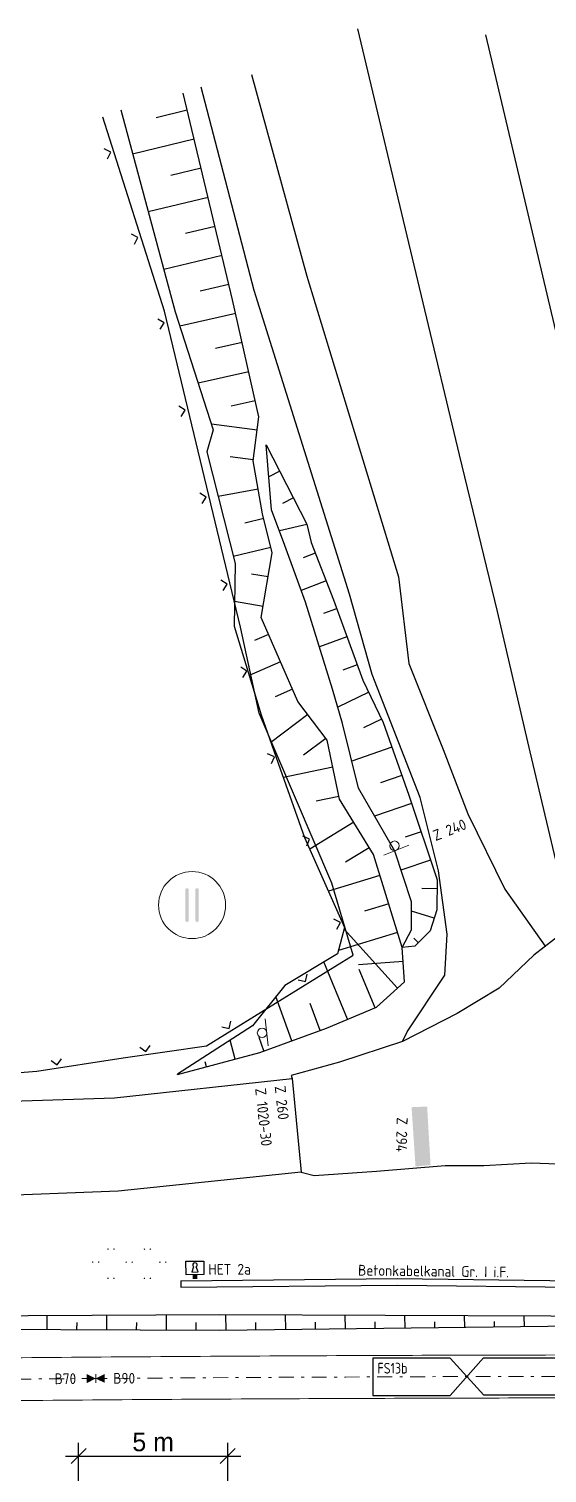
# Model space of a CAD drawing. Header units: metres. Extents: x 3570518 to 3570657, y 5731001 to 5731105.
# Drawn here: x 3570565.53 to 3570582.91, y 5731056.21 to 5731104.6 of the extents above; entities that cross this region are included whole.
import ezdxf
from ezdxf.enums import TextEntityAlignment as Align

# ---------------------------------------------------------------- set-up
doc = ezdxf.new("R2010")
doc.units = ezdxf.units.M
doc.header["$LTSCALE"] = 10
doc.header["$MEASUREMENT"] = 0
doc.linetypes.add('( Dashdot )', pattern=[1.001, 0.5, -0.25, 0.001, -0.25])
for name, color, linetype in [('+EB_Planung', 1, 'Continuous'), ('VG-BLO-Einfriedungen', 7, 'Continuous'), ('VG-BLO-Gleisschotter', 7, 'Continuous'), ('VG-BLO-Kabeltiefbau', 7, 'Continuous'), ('VG-BLO-LST', 7, 'Continuous'), ('VG-BLO-Strassen_Wege', 7, 'Continuous'), ('VG-BLO-Topographie', 7, 'Continuous'), ('VG-BLO-Vegetation', 7, 'Continuous'), ('VG-BLO-Vkz', 7, 'Continuous')]:
    doc.layers.add(name, color=color, linetype=linetype)
doc.layers.add('VG-BLO-Fahrbahnmarkierung', color=7, linetype='Continuous', lineweight=53)
doc.layers.add('VG-BLO-Gleise', color=7, linetype='Continuous', lineweight=20)
doc.styles.add('ISOCP', font='isocp.shx')
doc.styles.add('K_isocp_dim', font='K_isocp.shx')
doc.styles.add('Style-isocp', font='isocp.shx')
doc.dimstyles.new('250_m_025', dxfattribs={"dimscale": 2.5, "dimtxt": 0.25, "dimasz": 0.2, "dimexe": 0.175, "dimexo": 0.0625, "dimgap": 0.0625, "dimtad": 1, "dimzin": 0, "dimdsep": 46, "dimtxsty": 'K_isocp_dim', "dimblk1": 'OBLIQUE', "dimblk2": 'OBLIQUE', "dimsah": 1, "dimcen": 0.2, "dimdle": 0.175, "dimadec": 0, "dimazin": 0, "dimtfac": 1, "dimtmove": 2, "dimatfit": 3, "dimfxl": 0.175, "dimtvp": 1, "dimtolj": 1, "dimtzin": 0, "dimarcsym": 0})

# ---------------------------------------------------------------- blocks, each defined once
blk = doc.blocks.new('Schalter')
at = {"layer": 'VG-BLO-LST', "ltscale": 0.1, "flags": 128}
blk.add_lwpolyline([(-0.2, 0.35), (0.2, 0.35), (0.2, 0.05), (-0.2, 0.05)], close=True, dxfattribs=at)
blk.add_lwpolyline([(-0.029, 0.226), (-0.068, 0.11), (0.068, 0.11), (0.029, 0.226)], dxfattribs=at)
at = {"layer": 'VG-BLO-LST', "ltscale": 0.1}
blk.add_arc((0, 0.267), 0.05, 305.2614, 234.7386, dxfattribs=at)
at = {"layer": 'VG-BLO-LST', "ltscale": 0.1, "extrusion": (0, 0, -1)}
blk.add_solid([(0.05, 0.05), (-0.05, 0.05), (0.05, -0.05), (-0.05, -0.05)], dxfattribs=at)
blk = doc.blocks.new('Vkz_1')
at = {"layer": 'VG-BLO-Vkz', "linetype": 'Continuous', "lineweight": 20}
blk.add_line((-0.455, -0.158), (0.455, -0.158), dxfattribs=at)
at = {"layer": 'VG-BLO-Vkz', "linetype": 'Continuous', "lineweight": 0}
blk.add_circle((0, 0), 0.158, dxfattribs=at)
blk = doc.blocks.new('SW')
at = {"layer": 'VG-BLO-Gleise', "linetype": 'Continuous', "lineweight": 0}
blk.add_line((0, -0.15), (0, 0.15), dxfattribs=at)
blk.add_solid([(-0.3, 0.15), (0, 0), (-0.3, -0.15)], dxfattribs=at)
at = {"layer": 'VG-BLO-Gleise', "linetype": 'Continuous', "lineweight": 0, "extrusion": (0, 0, -1)}
blk.add_solid([(-0.3, 0.15), (0, 0), (-0.3, -0.15)], dxfattribs=at)
blk = doc.blocks.new('106211')
at = {"layer": 'VG-BLO-Vegetation', "ltscale": 0.1}
h = blk.add_hatch(color=256, dxfattribs=at)
edge = h.paths.add_edge_path()
edge.add_arc((-2.447, 0), 0.05, 0, 360)
h = blk.add_hatch(color=256, dxfattribs=at)
edge = h.paths.add_edge_path()
edge.add_arc((-2.047, 0), 0.05, 0, 360)
h = blk.add_hatch(color=256, dxfattribs=at)
edge = h.paths.add_edge_path()
edge.add_arc((-1.422, 0.87), 0.05, 0, 360)
h = blk.add_hatch(color=256, dxfattribs=at)
edge = h.paths.add_edge_path()
edge.add_arc((-1.022, 0.87), 0.05, 0, 360)
h = blk.add_hatch(color=256, dxfattribs=at)
edge = h.paths.add_edge_path()
edge.add_arc((-0.2, 0), 0.05, 0, 360)
h = blk.add_hatch(color=256, dxfattribs=at)
edge = h.paths.add_edge_path()
edge.add_arc((0.2, 0), 0.05, 0, 360)
h = blk.add_hatch(color=256, dxfattribs=at)
edge = h.paths.add_edge_path()
edge.add_arc((1.022, 0.87), 0.05, 0, 360)
h = blk.add_hatch(color=256, dxfattribs=at)
edge = h.paths.add_edge_path()
edge.add_arc((1.422, 0.87), 0.05, 0, 360)
h = blk.add_hatch(color=256, dxfattribs=at)
edge = h.paths.add_edge_path()
edge.add_arc((2.059, 0), 0.05, 0, 360)
h = blk.add_hatch(color=256, dxfattribs=at)
edge = h.paths.add_edge_path()
edge.add_arc((2.459, 0), 0.05, 0, 360)
h = blk.add_hatch(color=256, dxfattribs=at)
edge = h.paths.add_edge_path()
edge.add_arc((-1.422, -1.086), 0.05, 0, 360)
h = blk.add_hatch(color=256, dxfattribs=at)
edge = h.paths.add_edge_path()
edge.add_arc((-1.022, -1.086), 0.05, 0, 360)
h = blk.add_hatch(color=256, dxfattribs=at)
edge = h.paths.add_edge_path()
edge.add_arc((1.022, -1.086), 0.05, 0, 360)
h = blk.add_hatch(color=256, dxfattribs=at)
edge = h.paths.add_edge_path()
edge.add_arc((1.422, -1.086), 0.05, 0, 360)
blk = doc.blocks.new('Q2')
at = {"lineweight": 0}
h = blk.add_hatch(color=256, dxfattribs=at)
edge = h.paths.add_edge_path()
edge.add_spline(control_points=[(-0.224, -0.75), (-0.299, -0.75), (-0.299, -0.675)], knot_values=[0, 0, 0, 1, 1, 1], degree=2, periodic=0)
edge.add_line((-0.299, -0.675), (-0.299, 0.675))
edge.add_spline(control_points=[(-0.299, 0.675), (-0.299, 0.75), (-0.224, 0.75)], knot_values=[0, 0, 0, 1, 1, 1], degree=2, periodic=0)
edge.add_spline(control_points=[(-0.224, 0.75), (-0.149, 0.75), (-0.149, 0.675)], knot_values=[0, 0, 0, 1, 1, 1], degree=2, periodic=0)
edge.add_line((-0.149, 0.675), (-0.149, -0.675))
edge.add_spline(control_points=[(-0.149, -0.675), (-0.149, -0.75), (-0.224, -0.75)], knot_values=[0, 0, 0, 1, 1, 1], degree=2, periodic=0)
h = blk.add_hatch(color=256, dxfattribs=at)
edge = h.paths.add_edge_path()
edge.add_spline(control_points=[(0.225, -0.75), (0.15, -0.75), (0.15, -0.675)], knot_values=[0, 0, 0, 1, 1, 1], degree=2, periodic=0)
edge.add_line((0.15, -0.675), (0.15, 0.675))
edge.add_spline(control_points=[(0.15, 0.675), (0.15, 0.75), (0.225, 0.75)], knot_values=[0, 0, 0, 1, 1, 1], degree=2, periodic=0)
edge.add_spline(control_points=[(0.225, 0.75), (0.301, 0.75), (0.301, 0.675)], knot_values=[0, 0, 0, 1, 1, 1], degree=2, periodic=0)
edge.add_line((0.301, 0.675), (0.301, -0.675))
edge.add_spline(control_points=[(0.301, -0.675), (0.301, -0.75), (0.225, -0.75)], knot_values=[0, 0, 0, 1, 1, 1], degree=2, periodic=0)
at = {"lineweight": 0, "ltscale": 0.1}
blk.add_circle((0, 0), 1.5, dxfattribs=at)
blk = doc.blocks.new('Zaun')
at = {"layer": 'VG-BLO-Einfriedungen', "ltscale": 0.1, "flags": 128}
blk.add_lwpolyline([(-0.177, 0.176), (0, 0), (0.176, 0.177)], dxfattribs=at)
blk = doc.blocks.new('_Oblique')
at = {"color": 0, "linetype": 'ByBlock', "lineweight": -2}
blk.add_line((-0.5, -0.5), (0.5, 0.5), dxfattribs=at)
blk = doc.blocks.new('*D65')
at = {"layer": '+EB_Planung', "color": 0, "linetype": 'Continuous', "lineweight": -2}
for p, q in [((3570567.199, 5731055.53), (3570567.199, 5731057.224)), ((3570572.199, 5731055.53), (3570572.199, 5731057.224)), ((3570566.762, 5731056.787), (3570572.637, 5731056.787))]:
    blk.add_line(p, q, dxfattribs=at)
at = {"layer": 'Defpoints', "color": 0, "linetype": 'Continuous', "lineweight": 0}
for p in [(3570572.199, 5731056.787), (3570567.199, 5731055.373), (3570572.199, 5731055.373)]:
    blk.add_point(p, dxfattribs=at)
at = {"layer": '+EB_Planung', "color": 0, "linetype": 'Continuous', "lineweight": -2, "xscale": 0.5, "yscale": 0.5, "zscale": 0.5, "rotation": 180}
blk.add_blockref('_Oblique', (3570567.199, 5731056.787), dxfattribs=at)
at = {"layer": '+EB_Planung', "color": 0, "linetype": 'Continuous', "lineweight": -2, "xscale": 0.5, "yscale": 0.5, "zscale": 0.5}
blk.add_blockref('_Oblique', (3570572.199, 5731056.787), dxfattribs=at)
at = {"layer": '+EB_Planung', "color": 0, "linetype": 'Continuous', "lineweight": 0, "insert": (3570569.699, 5731057.256), "char_height": 0.625, "attachment_point": 5, "style": 'K_isocp_dim'}
blk.add_mtext('\\A1;5 m ', dxfattribs=at)

msp = doc.modelspace()

# ---------------------------------------------------------------- linework, layer by layer
at = {"layer": 'VG-BLO-Einfriedungen', "ltscale": 0.1, "flags": 128}
msp.add_lwpolyline([(3570547.346, 5731080.489), (3570548.035, 5731077.284), (3570548.54, 5731075.134), (3570549.872, 5731068.799), (3570558.891, 5731069.239), (3570562.2, 5731069.455), (3570564.821, 5731069.606), (3570565.803, 5731069.685), (3570568.693, 5731070.131), (3570571.493, 5731070.531), (3570576.409, 5731073.565), (3570575.685, 5731075.98), (3570573.249, 5731081.677), (3570572.629, 5731084.56), (3570570.076, 5731095.15), (3570568.016, 5731101.648)], dxfattribs=at)
at = {"layer": 'VG-BLO-Fahrbahnmarkierung', "lineweight": 0, "ltscale": 0.1}
msp.add_solid([(3570578.363, 5731068.474), (3570578.884, 5731068.497), (3570578.494, 5731066.488), (3570578.999, 5731066.538)], dxfattribs=at)
at = {"layer": 'VG-BLO-Gleise', "ltscale": 0.1}
for points, knots in [([(3570520.003, 5731059.248), (3570523.704, 5731059.344), (3570527.406, 5731059.44), (3570531.107, 5731059.536), (3570534.799, 5731059.632), (3570538.491, 5731059.701), (3570542.183, 5731059.769), (3570545.871, 5731059.837), (3570549.559, 5731059.897), (3570553.247, 5731059.948), (3570556.49, 5731059.993), (3570559.734, 5731060.03), (3570562.977, 5731060.061), (3570566.522, 5731060.094), (3570570.066, 5731060.122), (3570573.611, 5731060.14), (3570577.01, 5731060.157), (3570580.41, 5731060.171), (3570583.809, 5731060.173), (3570584.423, 5731060.173), (3570585.037, 5731060.173), (3570585.651, 5731060.173), (3570588.338, 5731060.172), (3570591.024, 5731060.171), (3570593.711, 5731060.167), (3570594.593, 5731060.166), (3570595.475, 5731060.16), (3570596.357, 5731060.154), (3570599.361, 5731060.134), (3570602.365, 5731060.111), (3570605.369, 5731060.081), (3570608.624, 5731060.048), (3570611.879, 5731060.007), (3570615.134, 5731059.963), (3570618.6, 5731059.916), (3570622.065, 5731059.865), (3570625.531, 5731059.804), (3570628.919, 5731059.744), (3570632.306, 5731059.672), (3570635.694, 5731059.595), (3570639.363, 5731059.512), (3570643.032, 5731059.432), (3570646.7, 5731059.326), (3570650.179, 5731059.225), (3570653.658, 5731059.124), (3570657.137, 5731059.023)], [0, 0, 0, 0, 0.080987, 0.080987, 0.080987, 0.16176, 0.16176, 0.16176, 0.242439, 0.242439, 0.242439, 0.313385, 0.313385, 0.313385, 0.39092, 0.39092, 0.39092, 0.465275, 0.465275, 0.465275, 0.478705, 0.478705, 0.478705, 0.537471, 0.537471, 0.537471, 0.556763, 0.556763, 0.556763, 0.622472, 0.622472, 0.622472, 0.693674, 0.693674, 0.693674, 0.769488, 0.769488, 0.769488, 0.843602, 0.843602, 0.843602, 0.923871, 0.923871, 0.923871, 1, 1, 1, 1]), ([(3570520.063, 5731057.813), (3570523.762, 5731057.908), (3570527.462, 5731058.003), (3570531.161, 5731058.098), (3570534.851, 5731058.193), (3570538.542, 5731058.263), (3570542.233, 5731058.332), (3570545.918, 5731058.401), (3570549.603, 5731058.462), (3570553.289, 5731058.513), (3570556.53, 5731058.558), (3570559.77, 5731058.596), (3570563.011, 5731058.626), (3570566.555, 5731058.659), (3570570.1, 5731058.687), (3570573.644, 5731058.704), (3570577.045, 5731058.72), (3570580.447, 5731058.731), (3570583.848, 5731058.736), (3570584.449, 5731058.737), (3570585.05, 5731058.737), (3570585.651, 5731058.737), (3570588.336, 5731058.736), (3570591.021, 5731058.732), (3570593.706, 5731058.725), (3570594.594, 5731058.723), (3570595.481, 5731058.72), (3570596.368, 5731058.715), (3570599.367, 5731058.7), (3570602.366, 5731058.678), (3570605.365, 5731058.649), (3570608.618, 5731058.618), (3570611.871, 5731058.577), (3570615.124, 5731058.532), (3570618.586, 5731058.485), (3570622.048, 5731058.432), (3570625.51, 5731058.371), (3570628.9, 5731058.311), (3570632.289, 5731058.24), (3570635.678, 5731058.163), (3570639.348, 5731058.079), (3570643.017, 5731057.996), (3570646.686, 5731057.89), (3570650.157, 5731057.789), (3570653.627, 5731057.689), (3570657.098, 5731057.588)], [0, 0, 0, 0, 0.081001, 0.081001, 0.081001, 0.161804, 0.161804, 0.161804, 0.242482, 0.242482, 0.242482, 0.313422, 0.313422, 0.313422, 0.391006, 0.391006, 0.391006, 0.465457, 0.465457, 0.465457, 0.478616, 0.478616, 0.478616, 0.537386, 0.537386, 0.537386, 0.556807, 0.556807, 0.556807, 0.622454, 0.622454, 0.622454, 0.693664, 0.693664, 0.693664, 0.769452, 0.769452, 0.769452, 0.843657, 0.843657, 0.843657, 0.923999, 0.923999, 0.923999, 1, 1, 1, 1])]:
    msp.add_open_spline(points, degree=3, knots=knots, dxfattribs=at)
at = {"layer": 'VG-BLO-Gleise', "linetype": '( Dashdot )', "lineweight": 0, "ltscale": 0.1}
msp.add_open_spline([(3570520.022, 5731058.531), (3570523.722, 5731058.627), (3570527.423, 5731058.723), (3570531.124, 5731058.819), (3570534.814, 5731058.914), (3570538.505, 5731058.983), (3570542.196, 5731059.052), (3570545.883, 5731059.12), (3570549.57, 5731059.18), (3570553.257, 5731059.231), (3570556.499, 5731059.275), (3570559.741, 5731059.313), (3570562.984, 5731059.344), (3570566.527, 5731059.377), (3570570.071, 5731059.405), (3570573.615, 5731059.423), (3570577.013, 5731059.44), (3570580.412, 5731059.454), (3570583.81, 5731059.456), (3570584.424, 5731059.456), (3570585.037, 5731059.456), (3570585.651, 5731059.456), (3570588.337, 5731059.455), (3570591.023, 5731059.454), (3570593.709, 5731059.45), (3570594.59, 5731059.448), (3570595.471, 5731059.442), (3570596.352, 5731059.437), (3570599.356, 5731059.417), (3570602.359, 5731059.394), (3570605.362, 5731059.364), (3570608.616, 5731059.331), (3570611.87, 5731059.289), (3570615.124, 5731059.246), (3570618.589, 5731059.199), (3570622.054, 5731059.148), (3570625.518, 5731059.087), (3570628.905, 5731059.027), (3570632.291, 5731058.954), (3570635.678, 5731058.878), (3570639.346, 5731058.795), (3570643.014, 5731058.715), (3570646.681, 5731058.609), (3570650.159, 5731058.508), (3570653.638, 5731058.407), (3570657.116, 5731058.306)], degree=3, knots=[0, 0, 0, 0, 0.080997, 0.080997, 0.080997, 0.161768, 0.161768, 0.161768, 0.242446, 0.242446, 0.242446, 0.31339, 0.31339, 0.31339, 0.390925, 0.390925, 0.390925, 0.465281, 0.465281, 0.465281, 0.478705, 0.478705, 0.478705, 0.537475, 0.537475, 0.537475, 0.556753, 0.556753, 0.556753, 0.622462, 0.622462, 0.622462, 0.693666, 0.693666, 0.693666, 0.76948, 0.76948, 0.76948, 0.843591, 0.843591, 0.843591, 0.923862, 0.923862, 0.923862, 1, 1, 1, 1], dxfattribs=at)
at = {"layer": 'VG-BLO-Gleisschotter', "ltscale": 0.1}
for p, q in [((3570566.146, 5731061.028), (3570566.148, 5731061.488)), ((3570568.146, 5731061.021), (3570568.148, 5731061.496)), ((3570570.146, 5731061.014), (3570570.148, 5731061.505)), ((3570572.146, 5731061.011), (3570572.14, 5731061.512)), ((3570574.146, 5731061.034), (3570574.14, 5731061.504)), ((3570576.146, 5731061.058), (3570576.141, 5731061.496)), ((3570578.146, 5731061.081), (3570578.141, 5731061.488)), ((3570580.146, 5731061.105), (3570580.141, 5731061.48)), ((3570582.145, 5731061.129), (3570582.141, 5731061.472)), ((3570567.146, 5731061.024), (3570567.147, 5731061.258)), ((3570569.146, 5731061.017), (3570569.147, 5731061.259)), ((3570571.146, 5731061.011), (3570571.147, 5731061.26)), ((3570573.146, 5731061.022), (3570573.143, 5731061.265)), ((3570575.146, 5731061.046), (3570575.143, 5731061.273)), ((3570577.146, 5731061.07), (3570577.143, 5731061.281)), ((3570579.146, 5731061.093), (3570579.143, 5731061.289)), ((3570581.145, 5731061.117), (3570581.143, 5731061.296))]:
    msp.add_line(p, q, dxfattribs=at)
at = {"layer": 'VG-BLO-Gleisschotter', "ltscale": 0.1, "flags": 128}
for points in [[(3570585.675, 5731061.418), (3570583.028, 5731061.468), (3570571.92, 5731061.513), (3570561.235, 5731061.466), (3570550.53, 5731061.568), (3570539.17, 5731061.338), (3570527.803, 5731061.151), (3570517.934, 5731060.803)], [(3570518.155, 5731060.305), (3570527.775, 5731060.548), (3570539.283, 5731060.876), (3570550.534, 5731060.892), (3570561.251, 5731061.044), (3570571.933, 5731061.008), (3570582.93, 5731061.138), (3570585.677, 5731061.147)]]:
    msp.add_lwpolyline(points, dxfattribs=at)
at = {"layer": 'VG-BLO-Kabeltiefbau', "ltscale": 0.1}
msp.add_line((3570570.625, 5731062.659), (3570570.627, 5731062.44), dxfattribs=at)
at = {"layer": 'VG-BLO-Kabeltiefbau', "ltscale": 0.1, "flags": 128}
for points in [[(3570570.625, 5731062.659), (3570577.881, 5731062.735), (3570583.842, 5731062.66)], [(3570570.627, 5731062.44), (3570577.88, 5731062.514), (3570583.839, 5731062.44)]]:
    msp.add_lwpolyline(points, dxfattribs=at)
at = {"layer": 'VG-BLO-LST', "flags": 128}
msp.add_lwpolyline([(3570577.064, 5731060.062), (3570577.067, 5731058.812), (3570579.655, 5731058.819), (3570580.776, 5731060.072), (3570583.364, 5731060.079), (3570583.367, 5731058.829), (3570580.78, 5731058.822), (3570579.651, 5731060.069)], close=True, dxfattribs=at)
at = {"layer": 'VG-BLO-Strassen_Wege', "ltscale": 0.1, "flags": 128}
for points in [[(3570576.55, 5731104.604), (3570577.668, 5731099.92), (3570578.743, 5731095.422), (3570579.957, 5731090.328), (3570581.229, 5731085.081), (3570582.33, 5731080.38), (3570583.442, 5731075.67), (3570583.496, 5731074.374), (3570582.461, 5731073.565), (3570581.301, 5731072.463), (3570579.888, 5731071.609), (3570578.061, 5731070.68), (3570575.946, 5731069.98), (3570574.324, 5731069.54), (3570574.361, 5731069.432)], [(3570580.842, 5731104.41), (3570583.14, 5731094.68), (3570584.821, 5731087.76), (3570586.414, 5731080.948), (3570587.995, 5731074.519), (3570589.116, 5731070.919), (3570589.966, 5731069.878), (3570591.008, 5731069.112), (3570592.04, 5731068.725), (3570594.287, 5731068.701), (3570597.933, 5731068.587), (3570601.257, 5731068.511)], [(3570518.764, 5731067.192), (3570524.59, 5731067.335), (3570532.23, 5731067.612), (3570541.347, 5731067.834), (3570549.279, 5731068.101), (3570559.432, 5731068.5), (3570568.4, 5731068.785), (3570574.361, 5731069.432)], [(3570574.361, 5731069.432), (3570574.663, 5731066.3), (3570568.531, 5731065.666), (3570559.328, 5731065.304), (3570549.171, 5731064.953), (3570541.269, 5731064.856), (3570532.421, 5731064.407), (3570524.682, 5731064.313), (3570518.907, 5731064.048)], [(3570574.663, 5731066.3), (3570575.098, 5731066.191), (3570577.183, 5731066.335), (3570579.484, 5731066.521), (3570580.78, 5731066.521), (3570582.374, 5731066.608), (3570584.159, 5731066.544), (3570585.375, 5731066.064), (3570585.593, 5731065.637), (3570586.094, 5731063.392), (3570586.191, 5731061.971), (3570585.779, 5731061.222), (3570585.641, 5731060.781), (3570585.718, 5731060.272), (3570593.228, 5731060.266)]]:
    msp.add_lwpolyline(points, dxfattribs=at)
at = {"layer": 'VG-BLO-Strassen_Wege', "linetype": 'Continuous', "flags": 128}
for points in [[(3570572.991, 5731103.08), (3570574.85, 5731096.314), (3570577.928, 5731086.244), (3570578.271, 5731083.338), (3570579.426, 5731080.455), (3570580.249, 5731078.307), (3570581.485, 5731075.784), (3570582.845, 5731073.865)], [(3570578.061, 5731070.68), (3570578.218, 5731071.005), (3570579.477, 5731072.899), (3570579.558, 5731074.271), (3570579.267, 5731076.389), (3570578.655, 5731078.853), (3570577.036, 5731082.975), (3570576.287, 5731085.666), (3570573.081, 5731095.843), (3570571.307, 5731102.655)]]:
    msp.add_lwpolyline(points, dxfattribs=at)
at = {"layer": 'VG-BLO-Topographie', "ltscale": 0.1}
for p, q in [((3570570.842, 5731101.877), (3570569.797, 5731101.626)), ((3570571.075, 5731100.904), (3570569.012, 5731100.41)), ((3570571.308, 5731099.932), (3570570.291, 5731099.688)), ((3570571.541, 5731098.96), (3570569.533, 5731098.478)), ((3570571.775, 5731097.987), (3570570.784, 5731097.75)), ((3570572.008, 5731097.015), (3570570.055, 5731096.547)), ((3570572.241, 5731096.042), (3570571.278, 5731095.811)), ((3570572.467, 5731095.068), (3570570.591, 5731094.649)), ((3570572.685, 5731094.092), (3570571.792, 5731093.892)), ((3570572.903, 5731093.116), (3570571.207, 5731092.737)), ((3570573.122, 5731092.14), (3570572.318, 5731091.961)), ((3570573.184, 5731091.157), (3570571.652, 5731091.356)), ((3570573.056, 5731090.166), (3570572.286, 5731090.265)), ((3570573.222, 5731089.181), (3570571.876, 5731088.94)), ((3570573.408, 5731088.199), (3570572.774, 5731088.047)), ((3570573.641, 5731087.226), (3570572.386, 5731086.925)), ((3570573.551, 5731086.243), (3570572.996, 5731086.335)), ((3570573.386, 5731085.256), (3570572.426, 5731085.417)), ((3570573.571, 5731084.313), (3570573.097, 5731084.107)), ((3570573.971, 5731083.397), (3570572.919, 5731082.938)), ((3570574.371, 5731082.48), (3570573.792, 5731082.228)), ((3570574.883, 5731081.629), (3570573.648, 5731080.698)), ((3570575.485, 5731080.831), (3570574.741, 5731080.269)), ((3570575.722, 5731079.866), (3570574.064, 5731079.517)), ((3570575.928, 5731078.888), (3570575.165, 5731078.727)), ((3570576.422, 5731078.023), (3570574.949, 5731077.123)), ((3570576.943, 5731077.17), (3570576.15, 5731076.685)), ((3570577.3, 5731076.243), (3570575.574, 5731075.71)), ((3570577.595, 5731075.287), (3570576.788, 5731075.038)), ((3570577.893, 5731072.462), (3570576.098, 5731074.443)), ((3570577.889, 5731074.332), (3570575.908, 5731073.721)), ((3570576.22, 5731071.42), (3570575.42, 5731073.34)), ((3570578.079, 5731073.356), (3570576.587, 5731073.25)), ((3570577.143, 5731071.805), (3570576.61, 5731073.083)), ((3570574.354, 5731070.703), (3570573.814, 5731072.181)), ((3570575.293, 5731071.045), (3570574.962, 5731071.954)), ((3570572.453, 5731070.088), (3570572.282, 5731070.721)), ((3570573.414, 5731070.36), (3570573.248, 5731070.815)), ((3570570.521, 5731069.569), (3570570.514, 5731069.578)), ((3570571.487, 5731069.828), (3570571.443, 5731069.99))]:
    msp.add_line(p, q, dxfattribs=at)
at = {"layer": 'VG-BLO-Topographie', "linetype": 'Continuous'}
for p, q in [((3570573.948, 5731089.782), (3570573.581, 5731089.595)), ((3570574.403, 5731088.892), (3570574.036, 5731088.705)), ((3570574.854, 5731088), (3570573.932, 5731087.791)), ((3570575.13, 5731087.042), (3570574.727, 5731086.884)), ((3570575.494, 5731086.11), (3570574.666, 5731085.787)), ((3570575.851, 5731085.176), (3570575.413, 5731085.015)), ((3570576.196, 5731084.238), (3570575.271, 5731083.898)), ((3570576.541, 5731083.299), (3570576.054, 5731083.12)), ((3570576.925, 5731082.377), (3570575.887, 5731081.88)), ((3570577.357, 5731081.475), (3570576.756, 5731081.188)), ((3570577.701, 5731080.536), (3570576.359, 5731080.064)), ((3570578.033, 5731079.593), (3570577.324, 5731079.344)), ((3570578.361, 5731078.649), (3570577.115, 5731078.229)), ((3570578.68, 5731077.701), (3570578.153, 5731077.523)), ((3570578.999, 5731076.753), (3570578.004, 5731076.418)), ((3570579.215, 5731075.789), (3570578.711, 5731075.797)), ((3570579.117, 5731074.803), (3570578.356, 5731075.038)), ((3570578.59, 5731073.986), (3570578.439, 5731074.136))]:
    msp.add_line(p, q, dxfattribs=at)
at = {"layer": 'VG-BLO-Topographie', "linetype": 'Continuous', "flags": 128}
for points in [[(3570570.521, 5731069.569), (3570573.272, 5731070.308), (3570575.509, 5731071.124), (3570577.19, 5731071.825), (3570578.128, 5731072.675), (3570578.046, 5731073.824), (3570577.086, 5731076.937), (3570575.946, 5731078.801), (3570575.532, 5731080.768), (3570574.55, 5731082.07), (3570573.323, 5731084.881), (3570573.685, 5731087.044), (3570573.369, 5731088.36), (3570573.052, 5731090.133), (3570573.242, 5731091.602), (3570572.365, 5731095.523), (3570570.706, 5731102.446)], [(3570568.611, 5731101.896), (3570570.439, 5731095.122), (3570571.71, 5731091.175), (3570571.498, 5731090.434), (3570572.446, 5731086.69), (3570572.413, 5731084.588), (3570573.321, 5731081.626), (3570573.961, 5731079.808), (3570574.777, 5731077.512), (3570576.112, 5731074.494), (3570575.881, 5731073.618), (3570574.113, 5731072.552), (3570573.027, 5731071.202), (3570570.514, 5731069.578)], [(3570573.493, 5731090.673), (3570574.851, 5731088.015), (3570574.991, 5731087.398), (3570575.74, 5731085.479), (3570576.729, 5731082.787), (3570577.408, 5731081.368), (3570578.266, 5731078.93), (3570579.22, 5731076.097), (3570579.204, 5731075.084), (3570578.989, 5731074.389), (3570578.474, 5731073.868), (3570578.046, 5731073.824)], [(3570578.046, 5731073.824), (3570578.355, 5731074.417), (3570578.356, 5731075.352), (3570577.796, 5731077.05), (3570576.578, 5731079.16), (3570576.052, 5731081.328), (3570575.71, 5731082.476), (3570574.809, 5731085.392), (3570574.117, 5731087.297), (3570573.672, 5731088.486), (3570573.493, 5731090.673)]]:
    msp.add_lwpolyline(points, dxfattribs=at)

# ---------------------------------------------------------------- block references
at = {"lineweight": 0, "ltscale": 0.1, "xscale": 0.75, "yscale": 0.75, "zscale": 0.75}
msp.add_blockref('Q2', (3570571.005, 5731075.247), dxfattribs=at)
at = {"layer": 'VG-BLO-Einfriedungen', "ltscale": 0.1}
for p, rotation in [((3570568.284, 5731100.471), 107.5896887286746), ((3570569.191, 5731097.611), 107.5896887286746), ((3570570.069, 5731094.751), 103.5540380184358), ((3570570.773, 5731091.834), 103.5540380184358), ((3570571.476, 5731088.918), 103.5540380184358), ((3570572.179, 5731086.001), 103.5540380184358), ((3570572.845, 5731083.079), 102.1368244584089), ((3570573.764, 5731080.218), 113.1512356328268), ((3570574.944, 5731077.459), 113.1512356328268), ((3570575.976, 5731074.66), 106.6883606045536), ((3570574.801, 5731072.69), 31.68157477092057), ((3570572.248, 5731071.115), 31.68157477092057), ((3570569.449, 5731070.34), 8.130102369455603), ((3570566.482, 5731069.891), 8.77297637841432)]:
    msp.add_blockref('Zaun', p, dxfattribs=dict(at, rotation=rotation))
at = {"layer": 'VG-BLO-Gleise', "linetype": 'Continuous', "lineweight": 0, "rotation": 0.4256425911361878}
msp.add_blockref('SW', (3570567.775, 5731059.385), dxfattribs=at)
at = {"layer": 'VG-BLO-LST', "ltscale": 0.1, "xscale": 1.5, "yscale": 1.5, "zscale": 1.5, "rotation": 0.4256425911361876}
msp.add_blockref('Schalter', (3570571.103, 5731062.789), dxfattribs=at)
at = {"layer": 'VG-BLO-Vegetation', "ltscale": 0.1, "xscale": 0.5, "yscale": 0.5, "zscale": 0.5, "rotation": 359.9366361167615}
msp.add_blockref('106211', (3570568.896, 5731063.284), dxfattribs=at)
at = {"layer": 'VG-BLO-Vkz', "linetype": 'Continuous', "lineweight": 20}
for p, rotation in [((3570577.793, 5731077.236), 21.4434356550161), ((3570573.349, 5731070.964), 96.1945677464207)]:
    msp.add_blockref('Vkz_1', p, dxfattribs=dict(at, rotation=rotation))

# ---------------------------------------------------------------- texts
at = {"layer": 'VG-BLO-Fahrbahnmarkierung', "lineweight": 0, "style": 'Style-isocp'}
msp.add_text('Z 294', height=0.36, rotation=268.6828, dxfattribs=at).set_placement((3570578.036, 5731067.556), align=Align.MIDDLE_CENTER)
at = {"layer": 'VG-BLO-Gleise', "linetype": '( Dashdot )', "lineweight": 0, "style": 'Style-isocp'}
for s, p in [('B70', (3570566.757, 5731059.377)), ('B90', (3570568.728, 5731059.392))]:
    msp.add_text(s, height=0.36, rotation=0.3877, dxfattribs=at).set_placement(p, align=Align.MIDDLE_CENTER)
at = {"layer": 'VG-BLO-Kabeltiefbau', "style": 'Style-isocp'}
msp.add_text('Betonkabelkanal Gr. I i.F.', height=0.36, rotation=359.2838, dxfattribs=at).set_placement((3570579.101, 5731062.983), align=Align.MIDDLE_CENTER)
at = {"layer": 'VG-BLO-LST', "style": 'Style-isocp'}
msp.add_text('HET 2a', height=0.36, rotation=0.4256, dxfattribs=at).set_placement((3570572.263, 5731063.042), align=Align.MIDDLE_CENTER)
at = {"layer": 'VG-BLO-LST', "style": 'ISOCP', "width": 0.9}
msp.add_text('FS13b', height=0.36, rotation=0.1531, dxfattribs=at).set_placement((3570577.722, 5731059.73), align=Align.MIDDLE_CENTER)
at = {"layer": 'VG-BLO-Vkz', "linetype": 'Continuous', "style": 'Style-isocp'}
msp.add_text('Z 240', height=0.36, rotation=21.4434, dxfattribs=at).set_placement((3570579.103, 5731077.556), align=Align.MIDDLE_LEFT)
at = {"layer": 'VG-BLO-Vkz', "linetype": 'Continuous', "insert": (3570573.624, 5731069.155), "char_height": 0.36, "attachment_point": 4, "rotation": 276.1946, "line_spacing_factor": 1.1, "style": 'Style-isocp'}
msp.add_mtext('Z 260\\PZ 1020-30', dxfattribs=at)

# ---------------------------------------------------------------- dimensions: what is measured, and where the dimension line sits
at = {"layer": '+EB_Planung', "linetype": 'Continuous', "lineweight": 0}
dim = msp.add_aligned_dim(p1=(3570567.199, 5731055.373), p2=(3570572.199, 5731055.373), distance=1.413, text='5 m ', dimstyle='250_m_025', dxfattribs=at)
dim.commit()
dim.dimension.update_dxf_attribs({"geometry": '*D65', "text_midpoint": (3570569.699, 5731057.256)})

doc.saveas('drawing.dxf')
